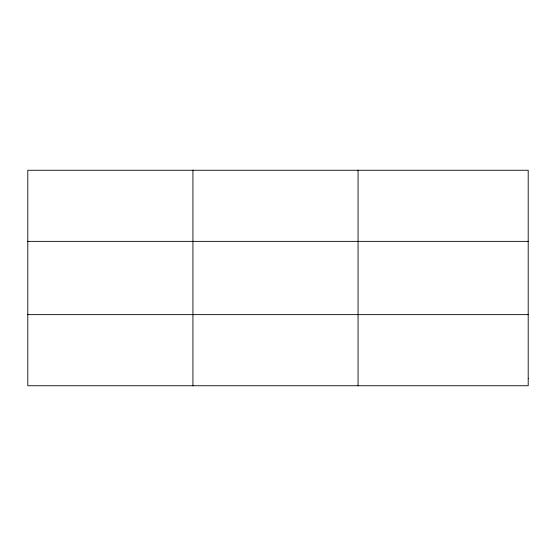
<?xml version="1.0" encoding="UTF-8"?>
<svg xmlns="http://www.w3.org/2000/svg" width="556" height="556" viewBox="0 0 556 556"><rect width="100%" height="100%" fill="white"/><g stroke="black" fill="none" stroke-linecap="round" stroke-linejoin="round"><path stroke-width="0.83" d="M192.932 385.746L192.932 170.254M358.064 385.746L358.064 170.254M27.8 241.367L528.2 241.367M27.8 314.633L528.2 314.633M528.2 378.636L528.2 385.746L27.8 385.746L27.8 170.254L528.2 170.254L528.2 378.636"/></g></svg>
